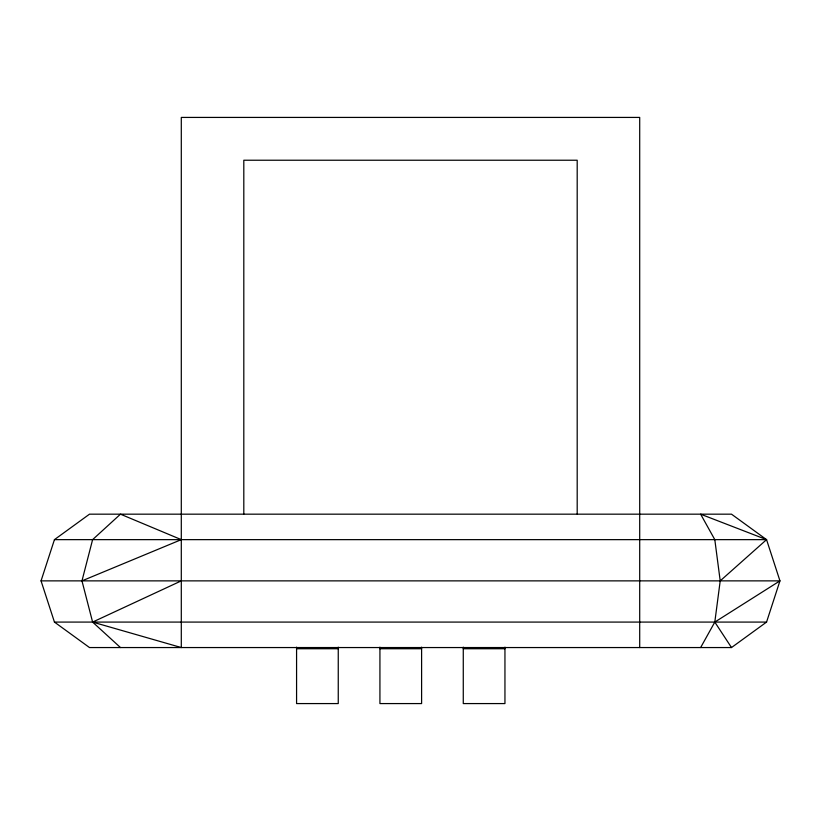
<?xml version="1.0" encoding="UTF-8"?>
<svg xmlns="http://www.w3.org/2000/svg" width="821" height="821" viewBox="0 0 821 821"><rect width="100%" height="100%" fill="white"/><g stroke="black" fill="none" stroke-linecap="round" stroke-linejoin="round"><path stroke-width="1.23" d="M720.212 580.868L766.557 539.643L731.501 514.172L89.499 514.172L54.443 539.643L41.05 580.868L54.443 622.082L89.499 647.553L731.501 647.553L766.557 622.082L779.95 580.868L766.557 539.643L700.641 514.172L714.804 539.643L720.212 580.868L714.804 622.082L700.641 647.553M81.967 580.868L92.609 539.643L120.471 514.172L181.297 539.643L81.967 580.868L92.609 622.082L120.471 647.553M181.297 580.868L92.609 622.082L181.297 647.553L181.297 117.424L639.703 117.424L639.703 647.553M54.443 539.643L766.557 539.643M41.05 580.868L779.95 580.868L714.804 622.082L731.501 647.553M54.443 622.082L766.557 622.082M296.576 648.734L338.252 648.734M379.928 648.734L421.604 648.734M463.27 648.734L504.946 648.734M577.194 513.987L577.194 160.228L243.806 160.228L243.806 513.987M504.946 647.164L504.946 703.576L463.27 703.576L463.27 647.164M421.604 647.164L421.604 703.576L379.928 703.576L379.928 647.164M338.252 647.164L338.252 703.576L296.576 703.576L296.576 647.164"/></g></svg>
